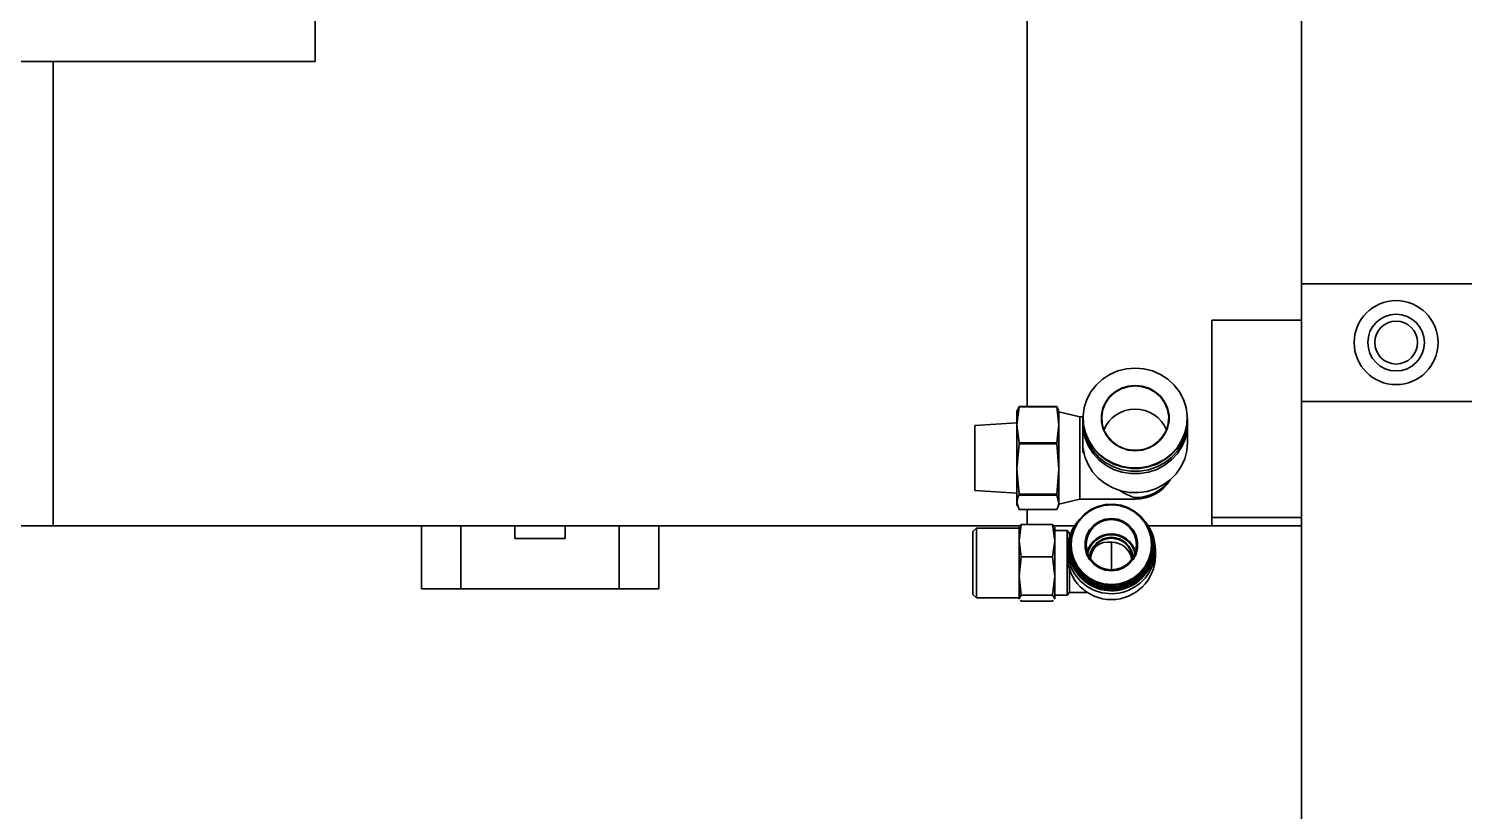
# Model space of a CAD drawing. Header units: millimetres. Extents: x -1052 to 3351, y 0 to 2015.
# Drawn here: x -359.61 to -354.55, y 1677.7 to 1680.45 of the extents above; entities that cross this region are included whole.
import ezdxf

# ---------------------------------------------------------------- set-up
doc = ezdxf.new("R2010")
doc.units = ezdxf.units.MM

msp = doc.modelspace()

# ---------------------------------------------------------------- linework, layer by layer
at = {"color": 7, "linetype": 'Continuous', "lineweight": 35}
for p, q in [((-355.1268, 1683.1649), (-355.1268, 1679.5557)), ((-355.1268, 1683.1649), (-355.1268, 1679.5557)), ((-356.0947, 1679.1237), (-356.0947, 1681.4269)), ((-356.0947, 1679.1237), (-356.0947, 1681.4269)), ((-358.6029, 1680.3397), (-358.6029, 1680.6355)), ((-358.6029, 1680.3397), (-358.6029, 1680.6355)), ((-358.6029, 1680.3397), (-359.7863, 1680.3397)), ((-358.6029, 1680.3397), (-359.7863, 1680.3397)), ((-359.5264, 1678.7029), (-359.5264, 1680.3397)), ((-359.5264, 1678.7029), (-359.5264, 1680.3397)), ((-355.1268, 1679.1415), (-355.1268, 1679.5557)), ((-352.8711, 1679.5557), (-355.1268, 1679.5557)), ((-355.1268, 1679.1415), (-355.1268, 1679.5557)), ((-352.8711, 1679.5557), (-355.1268, 1679.5557)), ((-355.4438, 1678.7325), (-355.4438, 1679.4277)), ((-355.1268, 1679.4277), (-355.4438, 1679.4277)), ((-355.4438, 1678.7325), (-355.4438, 1679.4277)), ((-355.1268, 1679.4277), (-355.4438, 1679.4277)), ((-356.1303, 1679.0592), (-356.1229, 1679.1227)), ((-356.1303, 1679.0592), (-356.1229, 1679.1227)), ((-356.1282, 1679.1113), (-356.1303, 1679.1046)), ((-356.1282, 1679.1113), (-356.1303, 1679.1046)), ((-356.1229, 1679.1237), (-356.1265, 1679.1112)), ((-356.1229, 1679.1237), (-356.1265, 1679.1112)), ((-356.1229, 1679.1227), (-356.1229, 1679.1237)), ((-355.9898, 1679.1237), (-356.1229, 1679.1237)), ((-356.1229, 1679.1227), (-356.1229, 1679.1237)), ((-355.9898, 1679.1237), (-356.1229, 1679.1237)), ((-356.1229, 1679.1227), (-355.9898, 1679.1227)), ((-356.1229, 1679.1227), (-355.9898, 1679.1227)), ((-355.9898, 1679.1227), (-355.9898, 1679.1237)), ((-355.9898, 1679.1227), (-355.9898, 1679.1237)), ((-355.9898, 1679.1227), (-355.9824, 1679.0592)), ((-355.9898, 1679.1227), (-355.9824, 1679.0592)), ((-355.9824, 1679.1046), (-355.9844, 1679.1113)), ((-355.9824, 1679.1046), (-355.9844, 1679.1113)), ((-352.8785, 1679.1415), (-355.1268, 1679.1415)), ((-355.1268, 1679.1415), (-355.1268, 1674.7761)), ((-352.8785, 1679.1415), (-355.1268, 1679.1415)), ((-355.1268, 1679.1415), (-355.1268, 1674.7761)), ((-356.1303, 1679.0661), (-356.2782, 1679.0565)), ((-356.1303, 1679.0661), (-356.2782, 1679.0565)), ((-356.1303, 1679.0592), (-356.1303, 1679.1046)), ((-356.1303, 1679.0592), (-356.1303, 1679.1046)), ((-356.1303, 1678.903), (-356.1303, 1679.0592)), ((-356.1229, 1678.9958), (-356.1303, 1679.0592)), ((-356.1303, 1678.903), (-356.1303, 1679.0592)), ((-356.1229, 1678.9958), (-356.1303, 1679.0592)), ((-355.9824, 1679.0592), (-355.9898, 1678.9958)), ((-355.9824, 1679.0592), (-355.9898, 1678.9958)), ((-355.9084, 1679.0871), (-355.9824, 1679.1046)), ((-355.9824, 1679.0592), (-355.9824, 1679.1046)), ((-355.9084, 1679.0871), (-355.9824, 1679.1046)), ((-355.9824, 1679.0592), (-355.9824, 1679.1046)), ((-355.9824, 1678.903), (-355.9824, 1679.0592)), ((-355.9824, 1678.903), (-355.9824, 1679.0592)), ((-355.8968, 1679.0871), (-355.9084, 1679.0871)), ((-355.9084, 1678.8023), (-355.9084, 1679.0871)), ((-355.8968, 1679.0871), (-355.9084, 1679.0871)), ((-355.9084, 1678.8023), (-355.9084, 1679.0871)), ((-355.8983, 1679.0822), (-355.8983, 1679.0723)), ((-355.8983, 1679.0822), (-355.8983, 1679.0723)), ((-355.8983, 1679.0637), (-355.8983, 1678.982)), ((-355.8983, 1679.0637), (-355.8983, 1678.982)), ((-355.5286, 1679.0723), (-355.5286, 1679.0822)), ((-355.5286, 1679.0723), (-355.5286, 1679.0822)), ((-355.5286, 1678.9972), (-355.5286, 1679.0637)), ((-355.5286, 1678.9972), (-355.5286, 1679.0637)), ((-356.2782, 1678.8318), (-356.2782, 1679.0565)), ((-356.2782, 1678.8318), (-356.2782, 1679.0565)), ((-356.1303, 1678.903), (-356.1229, 1678.992)), ((-356.1303, 1678.903), (-356.1229, 1678.992)), ((-356.1229, 1678.992), (-356.1229, 1678.9958)), ((-355.9898, 1678.9958), (-356.1229, 1678.9958)), ((-356.1229, 1678.992), (-356.1229, 1678.9958)), ((-355.9898, 1678.9958), (-356.1229, 1678.9958)), ((-356.1229, 1678.992), (-355.9898, 1678.992)), ((-356.1229, 1678.992), (-355.9898, 1678.992)), ((-355.9898, 1678.992), (-355.9898, 1678.9958)), ((-355.9898, 1678.992), (-355.9898, 1678.9958)), ((-355.9898, 1678.992), (-355.9824, 1678.903)), ((-355.9898, 1678.992), (-355.9824, 1678.903)), ((-355.897, 1678.9605), (-355.897, 1678.9759)), ((-355.897, 1678.9605), (-355.897, 1678.9759)), ((-355.8944, 1678.9605), (-355.897, 1678.9605)), ((-355.8944, 1678.9605), (-355.897, 1678.9605)), ((-356.1229, 1678.814), (-356.1303, 1678.903)), ((-356.1303, 1678.7856), (-356.1303, 1678.903)), ((-356.1229, 1678.814), (-356.1303, 1678.903)), ((-356.1303, 1678.7856), (-356.1303, 1678.903)), ((-355.9824, 1678.903), (-355.9898, 1678.814)), ((-355.9824, 1678.903), (-355.9898, 1678.814)), ((-355.9824, 1678.7856), (-355.9824, 1678.903)), ((-355.9824, 1678.7856), (-355.9824, 1678.903)), ((-356.2782, 1678.8272), (-356.2782, 1678.8318)), ((-356.2782, 1678.8272), (-356.2782, 1678.8318)), ((-356.2782, 1678.8272), (-356.1303, 1678.8176)), ((-356.2782, 1678.8272), (-356.1303, 1678.8176)), ((-355.9898, 1678.814), (-356.1229, 1678.814)), ((-356.1229, 1678.8111), (-356.1229, 1678.814)), ((-355.9898, 1678.814), (-356.1229, 1678.814)), ((-356.1229, 1678.8111), (-356.1229, 1678.814)), ((-356.1229, 1678.8111), (-355.9898, 1678.8111)), ((-356.1229, 1678.8111), (-355.9898, 1678.8111)), ((-355.9898, 1678.8111), (-355.9898, 1678.814)), ((-355.9898, 1678.8111), (-355.9898, 1678.814)), ((-355.9898, 1678.8111), (-355.9824, 1678.7856)), ((-355.9898, 1678.8111), (-355.9824, 1678.7856)), ((-356.1229, 1678.7601), (-356.1303, 1678.7856)), ((-356.1303, 1678.7791), (-356.1303, 1678.7856)), ((-356.1229, 1678.7601), (-356.1303, 1678.7856)), ((-356.1303, 1678.7791), (-356.1303, 1678.7856)), ((-356.1303, 1678.7791), (-356.1282, 1678.7724)), ((-356.1303, 1678.7791), (-356.1282, 1678.7724)), ((-355.9898, 1678.7601), (-356.1229, 1678.7601)), ((-355.9898, 1678.7601), (-356.1229, 1678.7601)), ((-356.0947, 1678.7071), (-356.0947, 1678.7601)), ((-356.0947, 1678.7071), (-356.0947, 1678.7601)), ((-355.9844, 1678.7724), (-355.9824, 1678.7791)), ((-355.9844, 1678.7724), (-355.9824, 1678.7791)), ((-355.9824, 1678.7791), (-355.9084, 1678.7966)), ((-355.9824, 1678.7791), (-355.9084, 1678.7966)), ((-355.9824, 1678.7791), (-355.9824, 1678.7856)), ((-355.9824, 1678.7791), (-355.9824, 1678.7856)), ((-355.9084, 1678.7966), (-355.9084, 1678.8023)), ((-355.9084, 1678.7966), (-355.9084, 1678.8023)), ((-355.9084, 1678.7966), (-355.7134, 1678.7966)), ((-355.9084, 1678.7966), (-355.7134, 1678.7966)), ((-355.7134, 1678.8023), (-355.7134, 1678.7966)), ((-355.7134, 1678.8023), (-355.7134, 1678.7966)), ((-356.1229, 1678.6503), (-356.1155, 1678.7071)), ((-356.1229, 1678.6503), (-356.1155, 1678.7071)), ((-356.1155, 1678.7071), (-356.121, 1678.6992)), ((-356.1155, 1678.7071), (-356.121, 1678.6992)), ((-356.0046, 1678.7071), (-356.1155, 1678.7071)), ((-356.0046, 1678.7071), (-356.1155, 1678.7071)), ((-356.0046, 1678.7071), (-355.9972, 1678.6503)), ((-355.9991, 1678.6992), (-356.0046, 1678.7071)), ((-356.0046, 1678.7071), (-355.9972, 1678.6503)), ((-355.9991, 1678.6992), (-356.0046, 1678.7071)), ((-355.9231, 1678.7087), (-355.9262, 1678.7042)), ((-355.9231, 1678.7087), (-355.9262, 1678.7042)), ((-355.6687, 1678.7042), (-355.6718, 1678.7087)), ((-355.6687, 1678.7042), (-355.6718, 1678.7087)), ((-355.4438, 1678.7325), (-355.4438, 1678.7029)), ((-355.1268, 1678.7325), (-355.4438, 1678.7325)), ((-355.4438, 1678.7325), (-355.4438, 1678.7029)), ((-355.1268, 1678.7325), (-355.4438, 1678.7325)), ((-360.5618, 1678.7029), (-358.2289, 1678.7029)), ((-360.5618, 1678.7029), (-358.2289, 1678.7029)), ((-358.2289, 1678.481), (-358.2289, 1678.7029)), ((-358.2289, 1678.7029), (-358.0895, 1678.7029)), ((-358.2289, 1678.481), (-358.2289, 1678.7029)), ((-358.2289, 1678.7029), (-358.0895, 1678.7029)), ((-358.0895, 1678.7029), (-358.0895, 1678.481)), ((-357.8993, 1678.7029), (-358.0895, 1678.7029)), ((-358.0895, 1678.7029), (-358.0895, 1678.481)), ((-357.8993, 1678.7029), (-358.0895, 1678.7029)), ((-357.8993, 1678.7029), (-357.8993, 1678.6585)), ((-357.8993, 1678.7029), (-357.7218, 1678.7029)), ((-357.8993, 1678.7029), (-357.8993, 1678.6585)), ((-357.8993, 1678.7029), (-357.7218, 1678.7029)), ((-357.8993, 1678.6585), (-357.7218, 1678.6585)), ((-357.8993, 1678.6585), (-357.7218, 1678.6585)), ((-357.7218, 1678.6585), (-357.7218, 1678.7029)), ((-357.5316, 1678.7029), (-357.7218, 1678.7029)), ((-357.7218, 1678.6585), (-357.7218, 1678.7029)), ((-357.5316, 1678.7029), (-357.7218, 1678.7029)), ((-357.5316, 1678.481), (-357.5316, 1678.7029)), ((-357.5316, 1678.7029), (-357.3922, 1678.7029)), ((-357.5316, 1678.481), (-357.5316, 1678.7029)), ((-357.5316, 1678.7029), (-357.3922, 1678.7029)), ((-357.3922, 1678.7029), (-357.3922, 1678.481)), ((-357.3922, 1678.7029), (-356.1184, 1678.7029)), ((-357.3922, 1678.7029), (-357.3922, 1678.481)), ((-357.3922, 1678.7029), (-356.1184, 1678.7029)), ((-356.2729, 1678.6953), (-356.2856, 1678.6826)), ((-356.2729, 1678.6953), (-356.2856, 1678.6826)), ((-356.2856, 1678.6826), (-356.2856, 1678.4615)), ((-356.2856, 1678.6826), (-356.2856, 1678.4615)), ((-356.1229, 1678.6953), (-356.2729, 1678.6953)), ((-356.2729, 1678.6953), (-356.2729, 1678.4488)), ((-356.1229, 1678.6953), (-356.2729, 1678.6953)), ((-356.2729, 1678.6953), (-356.2729, 1678.4488)), ((-356.1229, 1678.6978), (-356.1229, 1678.6503)), ((-356.1229, 1678.6978), (-356.1229, 1678.6503)), ((-356.0016, 1678.7029), (-355.9271, 1678.7029)), ((-356.0016, 1678.7029), (-355.9271, 1678.7029)), ((-355.9972, 1678.6978), (-355.9972, 1678.6503)), ((-355.9972, 1678.6978), (-355.9972, 1678.6503)), ((-355.9528, 1678.686), (-355.9972, 1678.686)), ((-355.9528, 1678.686), (-355.9972, 1678.686)), ((-355.9454, 1678.6756), (-355.9528, 1678.686)), ((-355.9528, 1678.686), (-355.9528, 1678.6183)), ((-355.9454, 1678.6756), (-355.9528, 1678.686)), ((-355.9528, 1678.686), (-355.9528, 1678.6183)), ((-355.9416, 1678.6756), (-355.9454, 1678.6756)), ((-355.9454, 1678.6756), (-355.9454, 1678.6651)), ((-355.9416, 1678.6756), (-355.9454, 1678.6756)), ((-355.9454, 1678.6756), (-355.9454, 1678.6651)), ((-355.6678, 1678.7029), (-355.1268, 1678.7029)), ((-355.6678, 1678.7029), (-355.1268, 1678.7029)), ((-356.1155, 1678.5935), (-356.1229, 1678.6503)), ((-356.1229, 1678.6503), (-356.1229, 1678.5259)), ((-356.1155, 1678.5935), (-356.1229, 1678.6503)), ((-356.1229, 1678.6503), (-356.1229, 1678.5259)), ((-355.9972, 1678.6503), (-356.0046, 1678.5935)), ((-355.9972, 1678.6503), (-356.0046, 1678.5935)), ((-355.9972, 1678.6503), (-355.9972, 1678.5259)), ((-355.9972, 1678.6503), (-355.9972, 1678.5259)), ((-355.9528, 1678.6183), (-355.9528, 1678.5971)), ((-355.9528, 1678.6183), (-355.9528, 1678.5971)), ((-355.9454, 1678.6281), (-355.9454, 1678.6271)), ((-355.9454, 1678.6281), (-355.9454, 1678.6271)), ((-355.9454, 1678.626), (-355.9454, 1678.6248)), ((-355.9454, 1678.626), (-355.9454, 1678.6248)), ((-355.9424, 1678.6359), (-355.9424, 1678.6316)), ((-355.9424, 1678.6359), (-355.9424, 1678.6316)), ((-355.7975, 1678.5479), (-355.7975, 1678.6452)), ((-355.7975, 1678.5479), (-355.7975, 1678.6452)), ((-355.6525, 1678.6316), (-355.6525, 1678.6359)), ((-355.6525, 1678.6316), (-355.6525, 1678.6359)), ((-355.6495, 1678.6271), (-355.6495, 1678.6281)), ((-355.6495, 1678.6271), (-355.6495, 1678.6281)), ((-355.6495, 1678.6248), (-355.6495, 1678.626)), ((-355.6495, 1678.6248), (-355.6495, 1678.626)), ((-355.6422, 1678.5971), (-355.6422, 1678.6183)), ((-355.6422, 1678.5971), (-355.6422, 1678.6183)), ((-356.1229, 1678.5259), (-356.1155, 1678.5935)), ((-356.1229, 1678.5259), (-356.1155, 1678.5935)), ((-356.0046, 1678.5935), (-356.1155, 1678.5935)), ((-356.0046, 1678.5935), (-356.1155, 1678.5935)), ((-356.0046, 1678.5935), (-355.9972, 1678.5259)), ((-356.0046, 1678.5935), (-355.9972, 1678.5259)), ((-355.9528, 1678.5971), (-355.9528, 1678.4582)), ((-355.9528, 1678.5971), (-355.9528, 1678.4582)), ((-356.1155, 1678.4584), (-356.1229, 1678.5259)), ((-356.1229, 1678.5259), (-356.1229, 1678.4477)), ((-356.1155, 1678.4584), (-356.1229, 1678.5259)), ((-356.1229, 1678.5259), (-356.1229, 1678.4477)), ((-355.9972, 1678.5259), (-356.0046, 1678.4584)), ((-355.9972, 1678.5259), (-356.0046, 1678.4584)), ((-355.9972, 1678.5259), (-355.9972, 1678.4477)), ((-355.9972, 1678.5259), (-355.9972, 1678.4477)), ((-355.9454, 1678.5503), (-355.9454, 1678.4685)), ((-355.9454, 1678.5503), (-355.9454, 1678.4685)), ((-357.3922, 1678.481), (-358.2289, 1678.481)), ((-357.3922, 1678.481), (-358.2289, 1678.481)), ((-356.2856, 1678.4615), (-356.2729, 1678.4488)), ((-356.2856, 1678.4615), (-356.2729, 1678.4488)), ((-356.1229, 1678.4477), (-356.1155, 1678.4584)), ((-356.1229, 1678.4477), (-356.1155, 1678.4584)), ((-356.0046, 1678.4584), (-356.1155, 1678.4584)), ((-356.0046, 1678.4584), (-356.1155, 1678.4584)), ((-356.0046, 1678.4584), (-355.9972, 1678.4477)), ((-356.0046, 1678.4584), (-355.9972, 1678.4477)), ((-355.9972, 1678.4582), (-355.9528, 1678.4582)), ((-355.9972, 1678.4582), (-355.9528, 1678.4582)), ((-355.9528, 1678.4582), (-355.9454, 1678.4685)), ((-355.9528, 1678.4582), (-355.9454, 1678.4685)), ((-355.9454, 1678.4685), (-355.8825, 1678.4685)), ((-355.9454, 1678.4685), (-355.8825, 1678.4685)), ((-356.2729, 1678.4488), (-356.1229, 1678.4488)), ((-356.2729, 1678.4488), (-356.1229, 1678.4488)), ((-356.121, 1678.445), (-356.1229, 1678.4477)), ((-356.1229, 1678.4477), (-356.1229, 1678.4463)), ((-356.121, 1678.445), (-356.1229, 1678.4477)), ((-356.1229, 1678.4477), (-356.1229, 1678.4463)), ((-356.1155, 1678.437), (-356.118, 1678.4407)), ((-356.1155, 1678.437), (-356.118, 1678.4407)), ((-356.0046, 1678.437), (-356.1155, 1678.437)), ((-356.0046, 1678.437), (-356.1155, 1678.437)), ((-356.002, 1678.4407), (-356.0046, 1678.437)), ((-356.002, 1678.4407), (-356.0046, 1678.437)), ((-355.9972, 1678.4477), (-355.9991, 1678.445)), ((-355.9972, 1678.4477), (-355.9991, 1678.445)), ((-355.9972, 1678.4477), (-355.9972, 1678.4463)), ((-355.9972, 1678.4477), (-355.9972, 1678.4463))]:
    msp.add_line(p, q, dxfattribs=at)
for points in [[(-355.7134, 1679.2588), (-355.7444, 1679.2563), (-355.7746, 1679.2487), (-355.8029, 1679.2364), (-355.8287, 1679.2197), (-355.8511, 1679.199), (-355.8696, 1679.175), (-355.8836, 1679.1483), (-355.8928, 1679.1198), (-355.8967, 1679.0901), (-355.8954, 1679.0603), (-355.8888, 1679.0311), (-355.8772, 1679.0033), (-355.8609, 1678.9779), (-355.8404, 1678.9555), (-355.8162, 1678.9367), (-355.789, 1678.9221), (-355.7597, 1678.9122), (-355.729, 1678.9071), (-355.6979, 1678.9071), (-355.6672, 1678.9122), (-355.6379, 1678.9221), (-355.6107, 1678.9367), (-355.5865, 1678.9555), (-355.566, 1678.9779), (-355.5497, 1679.0033), (-355.5381, 1679.0311), (-355.5315, 1679.0603), (-355.5302, 1679.0901), (-355.5341, 1679.1198), (-355.5433, 1679.1483), (-355.5573, 1679.175), (-355.5758, 1679.199), (-355.5982, 1679.2197), (-355.624, 1679.2364), (-355.6523, 1679.2487), (-355.6825, 1679.2563), (-355.7134, 1679.2588)], [(-355.7134, 1679.2588), (-355.7444, 1679.2563), (-355.7746, 1679.2487), (-355.8029, 1679.2364), (-355.8287, 1679.2197), (-355.8511, 1679.199), (-355.8696, 1679.175), (-355.8836, 1679.1483), (-355.8928, 1679.1198), (-355.8967, 1679.0901), (-355.8954, 1679.0603), (-355.8888, 1679.0311), (-355.8772, 1679.0033), (-355.8609, 1678.9779), (-355.8404, 1678.9555), (-355.8162, 1678.9367), (-355.789, 1678.9221), (-355.7597, 1678.9122), (-355.729, 1678.9071), (-355.6979, 1678.9071), (-355.6672, 1678.9122), (-355.6379, 1678.9221), (-355.6107, 1678.9367), (-355.5865, 1678.9555), (-355.566, 1678.9779), (-355.5497, 1679.0033), (-355.5381, 1679.0311), (-355.5315, 1679.0603), (-355.5302, 1679.0901), (-355.5341, 1679.1198), (-355.5433, 1679.1483), (-355.5573, 1679.175), (-355.5758, 1679.199), (-355.5982, 1679.2197), (-355.624, 1679.2364), (-355.6523, 1679.2487), (-355.6825, 1679.2563), (-355.7134, 1679.2588)], [(-355.7134, 1679.1977), (-355.6885, 1679.1952), (-355.6647, 1679.1878), (-355.643, 1679.1757), (-355.6244, 1679.1596), (-355.6097, 1679.1402), (-355.5995, 1679.1182), (-355.5943, 1679.0947), (-355.5943, 1679.0706), (-355.5995, 1679.0471), (-355.6097, 1679.0251), (-355.6244, 1679.0056), (-355.643, 1678.9895), (-355.6647, 1678.9775), (-355.6885, 1678.9701), (-355.7134, 1678.9676), (-355.7384, 1678.9701), (-355.7622, 1678.9775), (-355.7839, 1678.9895), (-355.8025, 1679.0056), (-355.8172, 1679.0251), (-355.8274, 1679.0471), (-355.8326, 1679.0706), (-355.8326, 1679.0947), (-355.8274, 1679.1182), (-355.8172, 1679.1402), (-355.8025, 1679.1596), (-355.7839, 1679.1757), (-355.7622, 1679.1878), (-355.7384, 1679.1952), (-355.7134, 1679.1977)], [(-355.7134, 1679.1977), (-355.6885, 1679.1952), (-355.6647, 1679.1878), (-355.643, 1679.1757), (-355.6244, 1679.1596), (-355.6097, 1679.1402), (-355.5995, 1679.1182), (-355.5943, 1679.0947), (-355.5943, 1679.0706), (-355.5995, 1679.0471), (-355.6097, 1679.0251), (-355.6244, 1679.0056), (-355.643, 1678.9895), (-355.6647, 1678.9775), (-355.6885, 1678.9701), (-355.7134, 1678.9676), (-355.7384, 1678.9701), (-355.7622, 1678.9775), (-355.7839, 1678.9895), (-355.8025, 1679.0056), (-355.8172, 1679.0251), (-355.8274, 1679.0471), (-355.8326, 1679.0706), (-355.8326, 1679.0947), (-355.8274, 1679.1182), (-355.8172, 1679.1402), (-355.8025, 1679.1596), (-355.7839, 1679.1757), (-355.7622, 1679.1878), (-355.7384, 1679.1952), (-355.7134, 1679.1977)], [(-355.7134, 1679.1959), (-355.7389, 1679.1932), (-355.7631, 1679.1854), (-355.7851, 1679.1727), (-355.8036, 1679.1558), (-355.818, 1679.1355), (-355.8275, 1679.1126), (-355.8316, 1679.0884), (-355.8302, 1679.0638), (-355.8234, 1679.0402), (-355.8114, 1679.0185), (-355.7948, 1678.9997), (-355.7745, 1678.9848), (-355.7512, 1678.9745), (-355.7262, 1678.9692), (-355.7007, 1678.9692), (-355.6757, 1678.9745), (-355.6524, 1678.9848), (-355.6321, 1678.9997), (-355.6155, 1679.0185), (-355.6035, 1679.0402), (-355.5967, 1679.0638), (-355.5953, 1679.0884), (-355.5994, 1679.1126), (-355.6089, 1679.1355), (-355.6233, 1679.1558), (-355.6418, 1679.1727), (-355.6638, 1679.1854), (-355.688, 1679.1932), (-355.7134, 1679.1959)], [(-355.7134, 1679.1959), (-355.7389, 1679.1932), (-355.7631, 1679.1854), (-355.7851, 1679.1727), (-355.8036, 1679.1558), (-355.818, 1679.1355), (-355.8275, 1679.1126), (-355.8316, 1679.0884), (-355.8302, 1679.0638), (-355.8234, 1679.0402), (-355.8114, 1679.0185), (-355.7948, 1678.9997), (-355.7745, 1678.9848), (-355.7512, 1678.9745), (-355.7262, 1678.9692), (-355.7007, 1678.9692), (-355.6757, 1678.9745), (-355.6524, 1678.9848), (-355.6321, 1678.9997), (-355.6155, 1679.0185), (-355.6035, 1679.0402), (-355.5967, 1679.0638), (-355.5953, 1679.0884), (-355.5994, 1679.1126), (-355.6089, 1679.1355), (-355.6233, 1679.1558), (-355.6418, 1679.1727), (-355.6638, 1679.1854), (-355.688, 1679.1932), (-355.7134, 1679.1959)], [(-355.5286, 1679.0822), (-355.53, 1679.0597), (-355.5367, 1679.0302), (-355.5483, 1679.0023), (-355.5648, 1678.9766), (-355.5855, 1678.954), (-355.6099, 1678.9351), (-355.6373, 1678.9204), (-355.6669, 1678.9104), (-355.6978, 1678.9053), (-355.7291, 1678.9053), (-355.76, 1678.9104), (-355.7896, 1678.9204), (-355.817, 1678.9351), (-355.8414, 1678.954), (-355.8621, 1678.9766), (-355.8785, 1679.0023), (-355.8902, 1679.0302), (-355.8968, 1679.0597), (-355.8983, 1679.0822)], [(-355.5286, 1679.0822), (-355.53, 1679.0597), (-355.5367, 1679.0302), (-355.5483, 1679.0023), (-355.5648, 1678.9766), (-355.5855, 1678.954), (-355.6099, 1678.9351), (-355.6373, 1678.9204), (-355.6669, 1678.9104), (-355.6978, 1678.9053), (-355.7291, 1678.9053), (-355.76, 1678.9104), (-355.7896, 1678.9204), (-355.817, 1678.9351), (-355.8414, 1678.954), (-355.8621, 1678.9766), (-355.8785, 1679.0023), (-355.8902, 1679.0302), (-355.8968, 1679.0597), (-355.8983, 1679.0822)], [(-355.8983, 1679.0723), (-355.8968, 1679.0498), (-355.8902, 1679.0203), (-355.8785, 1678.9924), (-355.8621, 1678.9668), (-355.8414, 1678.9441), (-355.817, 1678.9252), (-355.7896, 1678.9105), (-355.76, 1678.9005), (-355.7291, 1678.8954), (-355.6978, 1678.8954), (-355.6669, 1678.9005), (-355.6373, 1678.9105), (-355.6099, 1678.9252), (-355.5855, 1678.9441), (-355.5648, 1678.9668), (-355.5483, 1678.9924), (-355.5367, 1679.0203), (-355.53, 1679.0498), (-355.5286, 1679.0723)], [(-355.8983, 1679.0723), (-355.8968, 1679.0498), (-355.8902, 1679.0203), (-355.8785, 1678.9924), (-355.8621, 1678.9668), (-355.8414, 1678.9441), (-355.817, 1678.9252), (-355.7896, 1678.9105), (-355.76, 1678.9005), (-355.7291, 1678.8954), (-355.6978, 1678.8954), (-355.6669, 1678.9005), (-355.6373, 1678.9105), (-355.6099, 1678.9252), (-355.5855, 1678.9441), (-355.5648, 1678.9668), (-355.5483, 1678.9924), (-355.5367, 1679.0203), (-355.53, 1679.0498), (-355.5286, 1679.0723)], [(-355.8983, 1679.068), (-355.8968, 1679.0411), (-355.8902, 1679.0117), (-355.8785, 1678.9838), (-355.8621, 1678.9581), (-355.8414, 1678.9355), (-355.817, 1678.9166), (-355.7896, 1678.9019), (-355.76, 1678.8918), (-355.7291, 1678.8868), (-355.6978, 1678.8868), (-355.6669, 1678.8918), (-355.6373, 1678.9019), (-355.6099, 1678.9166), (-355.5855, 1678.9355), (-355.5648, 1678.9581), (-355.5483, 1678.9838), (-355.5367, 1679.0117), (-355.53, 1679.0411), (-355.5286, 1679.068)], [(-355.8983, 1679.068), (-355.8968, 1679.0411), (-355.8902, 1679.0117), (-355.8785, 1678.9838), (-355.8621, 1678.9581), (-355.8414, 1678.9355), (-355.817, 1678.9166), (-355.7896, 1678.9019), (-355.76, 1678.8918), (-355.7291, 1678.8868), (-355.6978, 1678.8868), (-355.6669, 1678.8918), (-355.6373, 1678.9019), (-355.6099, 1678.9166), (-355.5855, 1678.9355), (-355.5648, 1678.9581), (-355.5483, 1678.9838), (-355.5367, 1679.0117), (-355.53, 1679.0411), (-355.5286, 1679.068)], [(-355.897, 1678.9759), (-355.8907, 1678.9467), (-355.8795, 1678.919), (-355.8635, 1678.8934), (-355.8434, 1678.8708), (-355.8196, 1678.8518), (-355.7928, 1678.8368), (-355.7638, 1678.8263), (-355.7333, 1678.8206), (-355.7023, 1678.8199), (-355.6717, 1678.8242), (-355.6422, 1678.8333), (-355.6147, 1678.8471), (-355.5899, 1678.865), (-355.5687, 1678.8867), (-355.5515, 1678.9115), (-355.5389, 1678.9387), (-355.5312, 1678.9675), (-355.5286, 1678.9972)], [(-355.897, 1678.9759), (-355.8907, 1678.9467), (-355.8795, 1678.919), (-355.8635, 1678.8934), (-355.8434, 1678.8708), (-355.8196, 1678.8518), (-355.7928, 1678.8368), (-355.7638, 1678.8263), (-355.7333, 1678.8206), (-355.7023, 1678.8199), (-355.6717, 1678.8242), (-355.6422, 1678.8333), (-355.6147, 1678.8471), (-355.5899, 1678.865), (-355.5687, 1678.8867), (-355.5515, 1678.9115), (-355.5389, 1678.9387), (-355.5312, 1678.9675), (-355.5286, 1678.9972)], [(-355.6525, 1678.6359), (-355.6551, 1678.6631), (-355.6629, 1678.6892), (-355.6755, 1678.7134), (-355.6926, 1678.7349), (-355.7134, 1678.7527), (-355.7372, 1678.7663), (-355.7633, 1678.7753), (-355.7906, 1678.7791), (-355.8181, 1678.7778), (-355.8449, 1678.7714), (-355.8699, 1678.7601), (-355.8924, 1678.7443), (-355.9114, 1678.7246), (-355.9263, 1678.7016), (-355.9366, 1678.6763), (-355.9418, 1678.6496), (-355.9418, 1678.6223), (-355.9366, 1678.5955), (-355.9263, 1678.5702), (-355.9114, 1678.5473), (-355.8924, 1678.5276), (-355.8699, 1678.5118), (-355.8449, 1678.5004), (-355.8181, 1678.494), (-355.7906, 1678.4927), (-355.7633, 1678.4966), (-355.7372, 1678.5055), (-355.7134, 1678.5191), (-355.6926, 1678.537), (-355.6755, 1678.5584), (-355.6629, 1678.5826), (-355.6551, 1678.6088), (-355.6525, 1678.6359)], [(-355.6525, 1678.6359), (-355.6551, 1678.6631), (-355.6629, 1678.6892), (-355.6755, 1678.7134), (-355.6926, 1678.7349), (-355.7134, 1678.7527), (-355.7372, 1678.7663), (-355.7633, 1678.7753), (-355.7906, 1678.7791), (-355.8181, 1678.7778), (-355.8449, 1678.7714), (-355.8699, 1678.7601), (-355.8924, 1678.7443), (-355.9114, 1678.7246), (-355.9263, 1678.7016), (-355.9366, 1678.6763), (-355.9418, 1678.6496), (-355.9418, 1678.6223), (-355.9366, 1678.5955), (-355.9263, 1678.5702), (-355.9114, 1678.5473), (-355.8924, 1678.5276), (-355.8699, 1678.5118), (-355.8449, 1678.5004), (-355.8181, 1678.494), (-355.7906, 1678.4927), (-355.7633, 1678.4966), (-355.7372, 1678.5055), (-355.7134, 1678.5191), (-355.6926, 1678.537), (-355.6755, 1678.5584), (-355.6629, 1678.5826), (-355.6551, 1678.6088), (-355.6525, 1678.6359)], [(-355.6555, 1678.6364), (-355.6582, 1678.6638), (-355.6663, 1678.6901), (-355.6794, 1678.7144), (-355.6971, 1678.7357), (-355.7186, 1678.7531), (-355.7431, 1678.7661), (-355.7698, 1678.7741), (-355.7975, 1678.7768), (-355.8252, 1678.7741), (-355.8518, 1678.7661), (-355.8764, 1678.7531), (-355.8979, 1678.7357), (-355.9155, 1678.7144), (-355.9287, 1678.6901), (-355.9367, 1678.6638), (-355.9395, 1678.6364), (-355.9367, 1678.609), (-355.9287, 1678.5826), (-355.9155, 1678.5583), (-355.8979, 1678.537), (-355.8764, 1678.5196), (-355.8518, 1678.5066), (-355.8252, 1678.4986), (-355.7975, 1678.4959), (-355.7698, 1678.4986), (-355.7431, 1678.5066), (-355.7186, 1678.5196), (-355.6971, 1678.537), (-355.6794, 1678.5583), (-355.6663, 1678.5826), (-355.6582, 1678.609), (-355.6555, 1678.6364)], [(-355.6555, 1678.6364), (-355.6582, 1678.6638), (-355.6663, 1678.6901), (-355.6794, 1678.7144), (-355.6971, 1678.7357), (-355.7186, 1678.7531), (-355.7431, 1678.7661), (-355.7698, 1678.7741), (-355.7975, 1678.7768), (-355.8252, 1678.7741), (-355.8518, 1678.7661), (-355.8764, 1678.7531), (-355.8979, 1678.7357), (-355.9155, 1678.7144), (-355.9287, 1678.6901), (-355.9367, 1678.6638), (-355.9395, 1678.6364), (-355.9367, 1678.609), (-355.9287, 1678.5826), (-355.9155, 1678.5583), (-355.8979, 1678.537), (-355.8764, 1678.5196), (-355.8518, 1678.5066), (-355.8252, 1678.4986), (-355.7975, 1678.4959), (-355.7698, 1678.4986), (-355.7431, 1678.5066), (-355.7186, 1678.5196), (-355.6971, 1678.537), (-355.6794, 1678.5583), (-355.6663, 1678.5826), (-355.6582, 1678.609), (-355.6555, 1678.6364)], [(-355.7975, 1678.5442), (-355.7752, 1678.5469), (-355.7542, 1678.5547), (-355.7357, 1678.5674), (-355.7208, 1678.584), (-355.7103, 1678.6037), (-355.705, 1678.6252), (-355.705, 1678.6475), (-355.7103, 1678.669), (-355.7208, 1678.6887), (-355.7357, 1678.7053), (-355.7542, 1678.718), (-355.7752, 1678.7259), (-355.7975, 1678.7285), (-355.8198, 1678.7259), (-355.8408, 1678.718), (-355.8593, 1678.7053), (-355.8742, 1678.6887), (-355.8846, 1678.669), (-355.89, 1678.6475), (-355.89, 1678.6252), (-355.8846, 1678.6037), (-355.8742, 1678.584), (-355.8593, 1678.5674), (-355.8408, 1678.5547), (-355.8198, 1678.5469), (-355.7975, 1678.5442)], [(-355.7975, 1678.5442), (-355.7752, 1678.5469), (-355.7542, 1678.5547), (-355.7357, 1678.5674), (-355.7208, 1678.584), (-355.7103, 1678.6037), (-355.705, 1678.6252), (-355.705, 1678.6475), (-355.7103, 1678.669), (-355.7208, 1678.6887), (-355.7357, 1678.7053), (-355.7542, 1678.718), (-355.7752, 1678.7259), (-355.7975, 1678.7285), (-355.8198, 1678.7259), (-355.8408, 1678.718), (-355.8593, 1678.7053), (-355.8742, 1678.6887), (-355.8846, 1678.669), (-355.89, 1678.6475), (-355.89, 1678.6252), (-355.8846, 1678.6037), (-355.8742, 1678.584), (-355.8593, 1678.5674), (-355.8408, 1678.5547), (-355.8198, 1678.5469), (-355.7975, 1678.5442)], [(-355.651, 1678.6283), (-355.6537, 1678.6557), (-355.6545, 1678.6597)], [(-355.651, 1678.6283), (-355.6537, 1678.6557), (-355.6545, 1678.6597)]]:
    msp.add_lwpolyline(points, dxfattribs=at)
for centre, radius in [((-354.794, 1679.3486), 0.1479), ((-354.794, 1679.3486), 0.1479), ((-354.794, 1679.3486), 0.0998), ((-354.794, 1679.3486), 0.0998), ((-354.794, 1679.3486), 0.0754), ((-354.794, 1679.3486), 0.0754), ((-355.7976, 1678.6364), 0.0885), ((-355.7976, 1678.6364), 0.0885)]:
    msp.add_circle(centre, radius, dxfattribs=at)
for centre, radius, start, end in [((-355.7148, 1678.9959), 0.118, 89.3213, 158.338), ((-355.7148, 1678.9959), 0.118, 89.3213, 158.338), ((-355.7121, 1678.9959), 0.118, 21.6619, 90.6787), ((-355.7121, 1678.9959), 0.118, 21.6619, 90.6787), ((-355.7134, 1678.9419), 0.1453, 270, 327.8632), ((-355.7134, 1678.9419), 0.1453, 270, 327.8632), ((-355.7125, 1678.9492), 0.1469, 269.6351, 322.7887), ((-355.7125, 1678.9492), 0.1469, 269.6351, 322.7887), ((-355.7971, 1678.6187), 0.1549, 146.48, 359.8571), ((-355.7971, 1678.6187), 0.1549, 146.48, 359.8571), ((-355.797, 1678.6252), 0.1511, 142.4859, 359.8502), ((-355.797, 1678.6252), 0.1511, 142.4859, 359.8502), ((-355.7948, 1678.6247), 0.149, 0.0412, 38.3978), ((-355.7948, 1678.6247), 0.149, 0.0412, 38.3978), ((-355.7947, 1678.6182), 0.1525, 0.0335, 34.3329), ((-355.7947, 1678.6182), 0.1525, 0.0335, 34.3329), ((-355.7972, 1678.6288), 0.1476, 157.2122, 359.7068), ((-355.7972, 1678.6288), 0.1476, 157.2122, 359.7068), ((-355.7973, 1678.6293), 0.1463, 167.9753, 359.6187), ((-355.7973, 1678.6293), 0.1463, 167.9753, 359.6187), ((-355.7975, 1678.5856), 0.089, 16.7105, 163.2895), ((-355.7975, 1678.5856), 0.089, 16.7105, 163.2895), ((-355.7975, 1678.5852), 0.086, 13.8745, 166.1255), ((-355.7975, 1678.5852), 0.086, 13.8745, 166.1255), ((-355.7975, 1678.5855), 0.077, 4.5417, 175.4583), ((-355.7975, 1678.5855), 0.077, 4.5417, 175.4583), ((-355.7975, 1678.5852), 0.074, 0.4494, 179.5506), ((-355.7975, 1678.5852), 0.074, 0.4494, 179.5506), ((-355.7945, 1678.628), 0.145, 0.0131, 23.566), ((-355.7945, 1678.628), 0.145, 0.0131, 23.566), ((-355.7975, 1678.6283), 0.1479, 180.4836, 359.5164), ((-355.7975, 1678.6283), 0.1479, 180.4836, 359.5164), ((-355.7975, 1678.6273), 0.1479, 180.4836, 359.5164), ((-355.7975, 1678.6273), 0.1479, 180.4836, 359.5164), ((-355.7975, 1678.6261), 0.1479, 180.4836, 359.5164), ((-355.7975, 1678.6261), 0.1479, 180.4836, 359.5164), ((-355.7975, 1678.6328), 0.145, 180.4836, 359.5164), ((-355.7975, 1678.6328), 0.145, 180.4836, 359.5164), ((-355.7972, 1678.5715), 0.0738, 10.8843, 90.2274), ((-355.7972, 1678.5715), 0.0738, 10.8843, 90.2274), ((-355.7975, 1678.5984), 0.1553, 180.4911, 359.5089), ((-355.7975, 1678.5984), 0.1553, 180.4911, 359.5089)]:
    msp.add_arc(centre, radius, start, end, dxfattribs=at)
for centre, major_axis, ratio, start_param, end_param in [((-355.7134, 1678.9419), (-0.1161, 0.1161), 0.751247, 1.835083, 2.215095), ((-355.7134, 1678.9419), (-0.1161, 0.1161), 0.751247, 1.835083, 2.215095), ((-355.7975, 1678.5721), (0.056, -0.056), 0.862062, 2.282251, 3.797405), ((-355.7975, 1678.5721), (0.056, -0.056), 0.862062, 2.282251, 3.797405)]:
    msp.add_ellipse(centre, major_axis=major_axis, ratio=ratio, start_param=start_param, end_param=end_param, dxfattribs=at)
for points, knots in [([(-355.9846, 1679.1112), (-355.9846, 1679.1115), (-355.9853, 1679.1157), (-355.9876, 1679.1199), (-355.9898, 1679.1237)], [0, 0, 0, 0, 0.0827014, 0.9193187, 0.9193187, 0.9193187, 0.9193187]), ([(-355.9846, 1679.1112), (-355.9846, 1679.1115), (-355.9853, 1679.1157), (-355.9876, 1679.1199), (-355.9898, 1679.1237)], [0, 0, 0, 0, 0.0827014, 0.9193187, 0.9193187, 0.9193187, 0.9193187]), ([(-355.897, 1678.9605), (-355.8974, 1678.9633), (-355.8982, 1678.9707), (-355.8978, 1678.9777), (-355.8975, 1678.982)], [0, 0, 0, 0, 0.556302, 1.455079, 1.455079, 1.455079, 1.455079]), ([(-355.897, 1678.9605), (-355.8974, 1678.9633), (-355.8982, 1678.9707), (-355.8978, 1678.9777), (-355.8975, 1678.982)], [0, 0, 0, 0, 0.556302, 1.455079, 1.455079, 1.455079, 1.455079]), ([(-356.1303, 1678.7856), (-356.1298, 1678.7903), (-356.129, 1678.7989), (-356.1248, 1678.8073), (-356.1229, 1678.8111)], [0, 0, 0, 0, 1.002774, 1.812277, 1.812277, 1.812277, 1.812277]), ([(-356.1303, 1678.7856), (-356.1298, 1678.7903), (-356.129, 1678.7989), (-356.1248, 1678.8073), (-356.1229, 1678.8111)], [0, 0, 0, 0, 1.002774, 1.812277, 1.812277, 1.812277, 1.812277]), ([(-355.9824, 1678.7856), (-355.9828, 1678.7809), (-355.9836, 1678.7723), (-355.9879, 1678.7638), (-355.9898, 1678.7601)], [0, 0, 0, 0, 1.002791, 1.812276, 1.812276, 1.812276, 1.812276]), ([(-355.9824, 1678.7856), (-355.9828, 1678.7809), (-355.9836, 1678.7723), (-355.9879, 1678.7638), (-355.9898, 1678.7601)], [0, 0, 0, 0, 1.002791, 1.812276, 1.812276, 1.812276, 1.812276])]:
    msp.add_open_spline(points, degree=3, knots=knots, dxfattribs=at)

doc.saveas('drawing.dxf')
